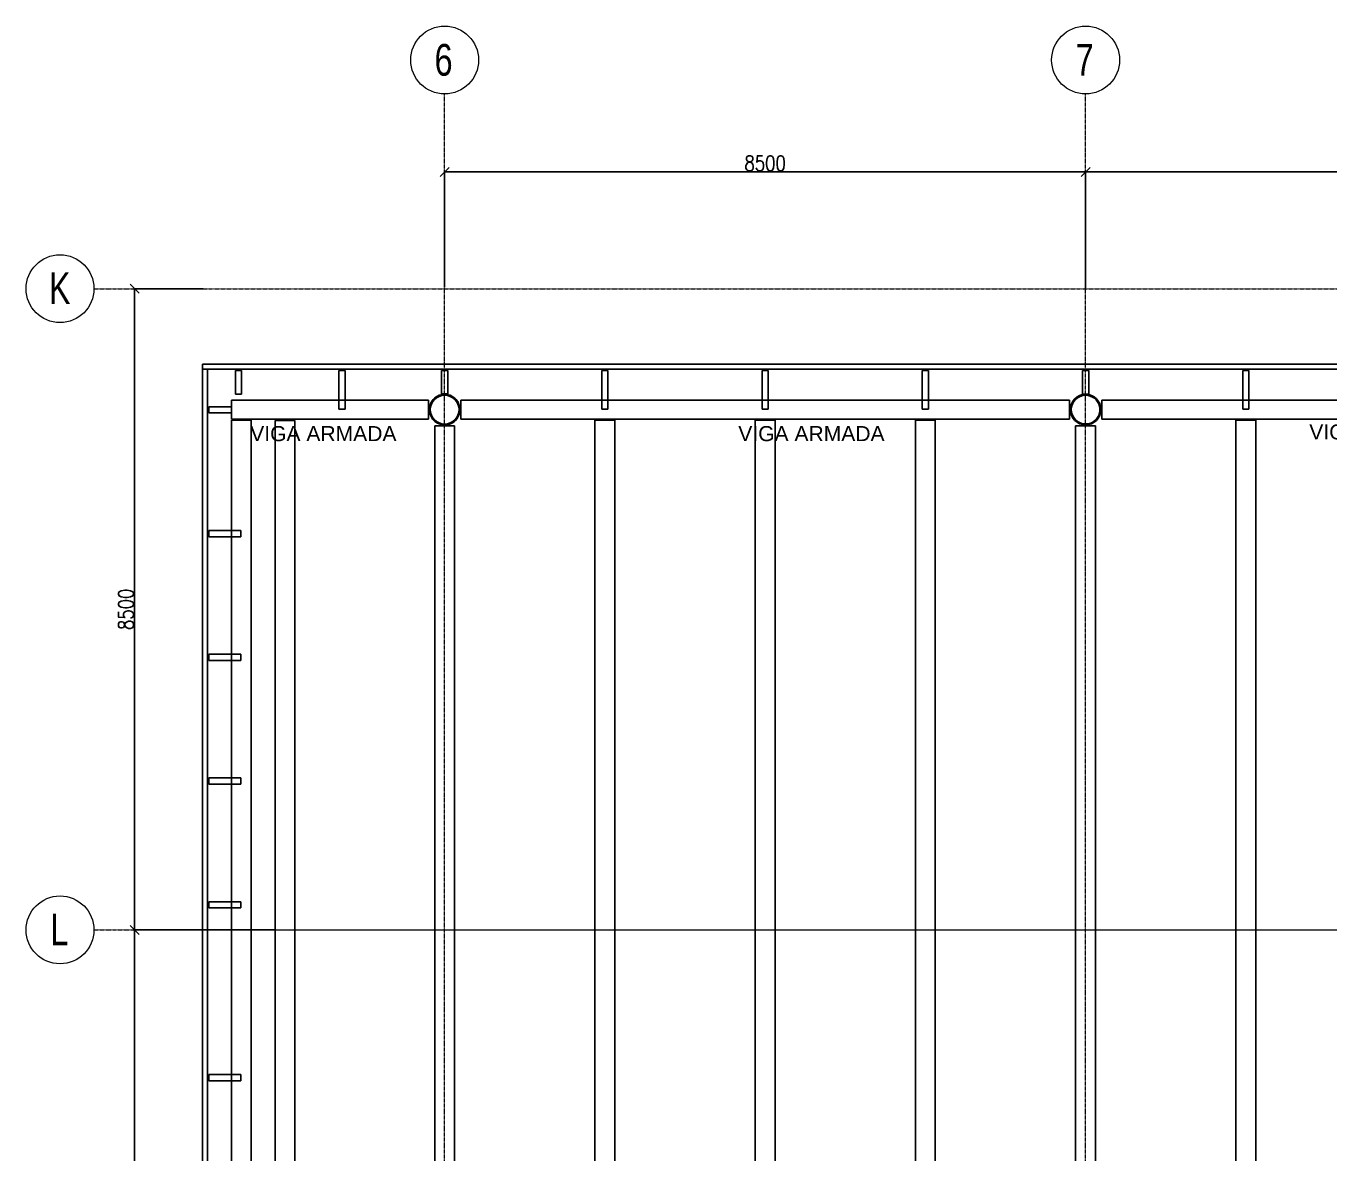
# Model space of a CAD drawing. Header units: millimetres. Extents: x -1715 to 93033, y -21962 to 25119.
# Drawn here: x -1715 to 15576, y 10168 to 25119 of the extents above; entities that cross this region are included whole.
import ezdxf
from ezdxf.enums import TextEntityAlignment as Align

# ---------------------------------------------------------------- set-up
doc = ezdxf.new("R2010")
doc.units = ezdxf.units.MM
doc.header["$LTSCALE"] = 0.4
doc.linetypes.add('Grid Line', pattern=[3.33375, 1.905, -0.47625, 0.47625, -0.47625])
for name, color, linetype, lineweight in [('0-1', 250, 'Continuous', 5), ('E_COLUMNAS-1', 1, 'Continuous', 25), ('E_COLUMNAS-3', 1, 'Continuous', 35), ('E_EJES', 8, 'Continuous', 9), ('E_EJES-1', 8, 'Grid Line', 9), ('E_TEXTO', 3, 'Continuous', 9), ('E_VIGAS-1', 31, 'Continuous', 25), ('E_VIGAS-2', 252, 'Continuous', 25), ('S-COLS-HDLN-1', 52, 'Continuous', 35)]:
    doc.layers.add(name, color=color, linetype=linetype, lineweight=lineweight)
doc.layers.add('COTAS', color=8, linetype='Continuous')
doc.styles.add('CNI_COTAS', font='romans.shx', dxfattribs={"width": 0.8})
doc.styles.add('Swis721 LtCn BT_1', font='swisscl.ttf', dxfattribs={"height": 0.42})
doc.styles.add('VERDANA', font='arial.ttf')
doc.dimstyles.new('1.5', dxfattribs={"dimscale": 0, "dimtxt": 200, "dimasz": 120, "dimexe": 4, "dimexo": 4, "dimgap": 15, "dimtad": 1, "dimdec": 0, "dimzin": 4, "dimdsep": 46, "dimtxsty": 'CNI_COTAS', "dimblk": 'OBLIQUE', "dimcen": -0.09, "dimclrd": 256, "dimclrt": 3, "dimadec": 0, "dimazin": 0, "dimtfac": 1, "dimtdec": 0, "dimtmove": 2, "dimatfit": 0, "dimldrblk": 'OBLIQUE', "dimfxl": 0.05, "dimtolj": 1, "dimtzin": 0, "dimarcsym": 0})

# ---------------------------------------------------------------- blocks, each defined once
blk = doc.blocks.new('EST_SFM_VIGA-METALICA-SECCION-C - EST_SFM_VIGA-METALICA-UPN160-1510769-_14_00m_N_E_-NIVEL-4 DOC')
at = {"layer": 'E_VIGAS-1'}
for p, q in [((-11.69, -0.018), (-11.69, 0.047)), ((11.677, 0.047), (-11.69, 0.047)), ((11.677, 0.047), (11.677, -0.018)), ((-11.69, -0.018), (11.677, -0.018))]:
    blk.add_line(p, q, dxfattribs=at)
blk = doc.blocks.new('EST_SFM_VIGA-METALICA-SECCION-C - EST_SFM_VIGA-METALICA-UPN160-1505289-_14_00m_N_E_-NIVEL-4 DOC')
at = {"layer": 'E_VIGAS-1'}
for p, q in [((-44.831, -0.047), (-44.831, 0.018)), ((44.822, 0.018), (-44.831, 0.018)), ((-44.831, -0.047), (44.822, -0.047))]:
    blk.add_line(p, q, dxfattribs=at)
blk = doc.blocks.new('DCTIB_CNI_EST_MOD-1A-FAC_0001_rvt-1-_14_00m_N_E_-NIVEL-4 DOC')
at = {"layer": 'E_VIGAS-1'}
for p, q in [((-85.436, 165.076), (-85.436, 165.077)), ((-85.436, 165.077), (-85.408, 165.077)), ((-85.436, 165.076), (-85.354, 165.076)), ((-85.354, 165.076), (-85.436, 165.076)), ((-85.436, 165.076), (-85.436, 164.763)), ((-85.398, 165.082), (-85.398, 165.096)), ((-85.398, 165.077), (-85.398, 165.082)), ((-85.393, 165.096), (-85.393, 165.082)), ((-85.393, 165.082), (-85.393, 165.077)), ((-85.382, 165.077), (-85.354, 165.077)), ((-85.354, 165.077), (-85.354, 165.076)), ((-85.354, 165.076), (-85.354, 164.763)), ((-84.064, 165.076), (-84.064, 165.077)), ((-84.064, 165.077), (-84.037, 165.077)), ((-84.064, 165.076), (-83.982, 165.076)), ((-83.982, 165.076), (-84.064, 165.076)), ((-84.064, 165.076), (-84.064, 164.564)), ((-84.026, 165.082), (-84.026, 165.096)), ((-84.026, 165.077), (-84.026, 165.082)), ((-84.021, 165.096), (-84.021, 165.082)), ((-84.021, 165.082), (-84.021, 165.077)), ((-84.01, 165.077), (-83.982, 165.077)), ((-83.982, 165.077), (-83.982, 165.076)), ((-83.982, 165.076), (-83.982, 164.564)), ((-82.703, 165.076), (-82.703, 165.077)), ((-82.703, 165.077), (-82.675, 165.077)), ((-82.703, 165.076), (-82.621, 165.076)), ((-82.621, 165.076), (-82.703, 165.076)), ((-82.703, 165.076), (-82.703, 164.767)), ((-82.664, 165.082), (-82.664, 165.096)), ((-82.664, 165.077), (-82.664, 165.082)), ((-82.659, 165.096), (-82.659, 165.082)), ((-82.659, 165.082), (-82.659, 165.077)), ((-82.649, 165.077), (-82.621, 165.077)), ((-82.621, 165.077), (-82.621, 165.076)), ((-82.621, 165.076), (-82.621, 164.767)), ((-80.578, 165.076), (-80.578, 165.077)), ((-80.578, 165.077), (-80.55, 165.077)), ((-80.578, 165.076), (-80.496, 165.076)), ((-80.496, 165.076), (-80.578, 165.076)), ((-80.578, 165.076), (-80.578, 164.564)), ((-80.539, 165.082), (-80.539, 165.096)), ((-80.539, 165.077), (-80.539, 165.082)), ((-80.534, 165.096), (-80.534, 165.082)), ((-80.534, 165.082), (-80.534, 165.077)), ((-80.524, 165.077), (-80.496, 165.077)), ((-80.496, 165.077), (-80.496, 165.076)), ((-80.496, 165.076), (-80.496, 164.564)), ((-78.453, 165.076), (-78.453, 165.077)), ((-78.453, 165.077), (-78.425, 165.077)), ((-78.453, 165.076), (-78.371, 165.076)), ((-78.371, 165.076), (-78.453, 165.076)), ((-78.453, 165.076), (-78.453, 164.564)), ((-78.414, 165.082), (-78.414, 165.096)), ((-78.414, 165.077), (-78.414, 165.082)), ((-78.409, 165.096), (-78.409, 165.082)), ((-78.409, 165.082), (-78.409, 165.077)), ((-78.399, 165.077), (-78.371, 165.077)), ((-78.371, 165.077), (-78.371, 165.076)), ((-78.371, 165.076), (-78.371, 164.564)), ((-76.328, 165.076), (-76.328, 165.077)), ((-76.328, 165.077), (-76.3, 165.077)), ((-76.328, 165.076), (-76.246, 165.076)), ((-76.246, 165.076), (-76.328, 165.076)), ((-76.328, 165.076), (-76.328, 164.564)), ((-76.289, 165.082), (-76.289, 165.096)), ((-76.289, 165.077), (-76.289, 165.082)), ((-76.284, 165.096), (-76.284, 165.082)), ((-76.284, 165.082), (-76.284, 165.077)), ((-76.274, 165.077), (-76.246, 165.077)), ((-76.246, 165.077), (-76.246, 165.076)), ((-76.246, 165.076), (-76.246, 164.564)), ((-74.203, 165.076), (-74.203, 165.077)), ((-74.203, 165.077), (-74.175, 165.077)), ((-74.203, 165.076), (-74.121, 165.076)), ((-74.121, 165.076), (-74.203, 165.076)), ((-74.203, 165.076), (-74.203, 164.763)), ((-74.164, 165.082), (-74.164, 165.096)), ((-74.164, 165.077), (-74.164, 165.082)), ((-74.159, 165.096), (-74.159, 165.082)), ((-74.159, 165.082), (-74.159, 165.077)), ((-74.149, 165.077), (-74.121, 165.077)), ((-74.121, 165.077), (-74.121, 165.076)), ((-74.121, 165.076), (-74.121, 164.763)), ((-72.078, 165.076), (-72.078, 165.077)), ((-72.078, 165.077), (-72.05, 165.077)), ((-72.078, 165.076), (-71.996, 165.076)), ((-71.996, 165.076), (-72.078, 165.076)), ((-72.078, 165.076), (-72.078, 164.564)), ((-72.039, 165.082), (-72.039, 165.096)), ((-72.039, 165.077), (-72.039, 165.082)), ((-72.034, 165.096), (-72.034, 165.082)), ((-72.034, 165.082), (-72.034, 165.077)), ((-72.024, 165.077), (-71.996, 165.077)), ((-71.996, 165.077), (-71.996, 165.076)), ((-71.996, 165.076), (-71.996, 164.564)), ((-85.354, 164.763), (-85.436, 164.763)), ((-82.621, 164.767), (-82.703, 164.767)), ((-74.121, 164.763), (-74.203, 164.763)), ((-85.808, 164.559), (-85.794, 164.559)), ((-85.794, 164.554), (-85.808, 164.554)), ((-85.794, 164.559), (-85.789, 164.559)), ((-85.789, 164.554), (-85.794, 164.554)), ((-85.789, 164.569), (-85.789, 164.597)), ((-85.789, 164.597), (-85.788, 164.597)), ((-85.789, 164.515), (-85.789, 164.543)), ((-85.788, 164.515), (-85.789, 164.515)), ((-85.788, 164.515), (-85.788, 164.597)), ((-85.788, 164.597), (-85.49, 164.597)), ((-85.788, 164.597), (-85.788, 164.515)), ((-85.788, 164.515), (-85.49, 164.515)), ((-85.49, 164.597), (-85.49, 164.515)), ((-83.982, 164.564), (-84.064, 164.564)), ((-80.496, 164.564), (-80.578, 164.564)), ((-78.371, 164.564), (-78.453, 164.564)), ((-76.246, 164.564), (-76.328, 164.564)), ((-71.996, 164.564), (-72.078, 164.564)), ((-85.808, 162.918), (-85.794, 162.918)), ((-85.794, 162.913), (-85.808, 162.913)), ((-85.794, 162.918), (-85.789, 162.918)), ((-85.789, 162.913), (-85.794, 162.913)), ((-85.789, 162.929), (-85.789, 162.957)), ((-85.789, 162.957), (-85.788, 162.957)), ((-85.789, 162.875), (-85.789, 162.903)), ((-85.788, 162.875), (-85.788, 162.957)), ((-85.788, 162.957), (-85.364, 162.957)), ((-85.788, 162.957), (-85.788, 162.875)), ((-85.364, 162.957), (-85.364, 162.875)), ((-85.788, 162.875), (-85.789, 162.875)), ((-85.788, 162.875), (-85.364, 162.875)), ((-85.808, 161.278), (-85.794, 161.278)), ((-85.794, 161.273), (-85.808, 161.273)), ((-85.794, 161.278), (-85.789, 161.278)), ((-85.789, 161.273), (-85.794, 161.273)), ((-85.789, 161.289), (-85.789, 161.317)), ((-85.789, 161.317), (-85.788, 161.317)), ((-85.789, 161.235), (-85.789, 161.262)), ((-85.788, 161.235), (-85.789, 161.235)), ((-85.788, 161.235), (-85.788, 161.317)), ((-85.788, 161.317), (-85.364, 161.317)), ((-85.788, 161.317), (-85.788, 161.235)), ((-85.788, 161.235), (-85.364, 161.235)), ((-85.364, 161.317), (-85.364, 161.235)), ((-85.808, 159.638), (-85.794, 159.638)), ((-85.794, 159.633), (-85.808, 159.633)), ((-85.794, 159.638), (-85.789, 159.638)), ((-85.789, 159.633), (-85.794, 159.633)), ((-85.789, 159.649), (-85.789, 159.676)), ((-85.789, 159.676), (-85.788, 159.676)), ((-85.789, 159.594), (-85.789, 159.622)), ((-85.788, 159.594), (-85.789, 159.594)), ((-85.788, 159.594), (-85.788, 159.676)), ((-85.788, 159.676), (-85.364, 159.676)), ((-85.788, 159.676), (-85.788, 159.594)), ((-85.788, 159.594), (-85.364, 159.594)), ((-85.364, 159.676), (-85.364, 159.594)), ((-85.808, 157.998), (-85.794, 157.998)), ((-85.794, 157.993), (-85.808, 157.993)), ((-85.794, 157.998), (-85.789, 157.998)), ((-85.789, 157.993), (-85.794, 157.993)), ((-85.789, 158.008), (-85.789, 158.036)), ((-85.789, 158.036), (-85.788, 158.036)), ((-85.789, 157.954), (-85.789, 157.982)), ((-85.788, 157.954), (-85.789, 157.954)), ((-85.788, 157.954), (-85.788, 158.036)), ((-85.788, 158.036), (-85.364, 158.036)), ((-85.788, 158.036), (-85.788, 157.954)), ((-85.788, 157.954), (-85.364, 157.954)), ((-85.364, 158.036), (-85.364, 157.954)), ((-85.808, 155.706), (-85.794, 155.706)), ((-85.794, 155.701), (-85.808, 155.701)), ((-85.794, 155.706), (-85.789, 155.706)), ((-85.789, 155.701), (-85.794, 155.701)), ((-85.789, 155.717), (-85.789, 155.745)), ((-85.789, 155.745), (-85.788, 155.745)), ((-85.789, 155.663), (-85.789, 155.691)), ((-85.788, 155.663), (-85.789, 155.663)), ((-85.788, 155.663), (-85.788, 155.745)), ((-85.788, 155.745), (-85.364, 155.745)), ((-85.788, 155.745), (-85.788, 155.663)), ((-85.788, 155.663), (-85.364, 155.663)), ((-85.364, 155.745), (-85.364, 155.663))]:
    blk.add_line(p, q, dxfattribs=at)
for points, knots in [([(-85.408, 165.077), (-85.408, 165.077), (-85.406, 165.077), (-85.403, 165.077), (-85.401, 165.078), (-85.399, 165.078), (-85.398, 165.08), (-85.398, 165.081), (-85.398, 165.082)], [0, 0, 0, 0, 0.142857, 0.285714, 0.428571, 0.571429, 0.785714, 1, 1, 1, 1]), ([(-85.398, 165.082), (-85.398, 165.081), (-85.398, 165.08), (-85.4, 165.078), (-85.401, 165.078), (-85.403, 165.077), (-85.404, 165.077), (-85.406, 165.077), (-85.407, 165.077), (-85.408, 165.077)], [0, 0, 0, 0, 0.285714, 0.428571, 0.571429, 0.678571, 0.732143, 0.785714, 1, 1, 1, 1]), ([(-85.382, 165.077), (-85.383, 165.077), (-85.385, 165.077), (-85.387, 165.077), (-85.389, 165.078), (-85.391, 165.078), (-85.392, 165.08), (-85.393, 165.081), (-85.393, 165.082)], [0, 0, 0, 0, 0.142857, 0.285714, 0.428571, 0.571429, 0.785714, 1, 1, 1, 1]), ([(-85.393, 165.082), (-85.393, 165.081), (-85.392, 165.08), (-85.391, 165.078), (-85.389, 165.078), (-85.388, 165.077), (-85.387, 165.077), (-85.385, 165.077), (-85.383, 165.077), (-85.382, 165.077)], [0, 0, 0, 0, 0.285714, 0.428571, 0.571429, 0.678571, 0.732143, 0.785714, 1, 1, 1, 1]), ([(-84.037, 165.077), (-84.036, 165.077), (-84.034, 165.077), (-84.032, 165.077), (-84.03, 165.078), (-84.028, 165.078), (-84.026, 165.08), (-84.026, 165.081), (-84.026, 165.082)], [0, 0, 0, 0, 0.142857, 0.285714, 0.428571, 0.571429, 0.785714, 1, 1, 1, 1]), ([(-84.026, 165.082), (-84.026, 165.081), (-84.026, 165.08), (-84.028, 165.078), (-84.029, 165.078), (-84.031, 165.077), (-84.032, 165.077), (-84.034, 165.077), (-84.035, 165.077), (-84.037, 165.077)], [0, 0, 0, 0, 0.285714, 0.428571, 0.571429, 0.678571, 0.732143, 0.785714, 1, 1, 1, 1]), ([(-84.01, 165.077), (-84.011, 165.077), (-84.013, 165.077), (-84.015, 165.077), (-84.017, 165.078), (-84.019, 165.078), (-84.021, 165.08), (-84.021, 165.081), (-84.021, 165.082)], [0, 0, 0, 0, 0.142857, 0.285714, 0.428571, 0.571429, 0.785714, 1, 1, 1, 1]), ([(-84.021, 165.082), (-84.021, 165.081), (-84.021, 165.08), (-84.019, 165.078), (-84.017, 165.078), (-84.016, 165.077), (-84.015, 165.077), (-84.013, 165.077), (-84.011, 165.077), (-84.01, 165.077)], [0, 0, 0, 0, 0.285714, 0.428571, 0.571429, 0.678571, 0.732143, 0.785714, 1, 1, 1, 1]), ([(-82.675, 165.077), (-82.674, 165.077), (-82.673, 165.077), (-82.67, 165.077), (-82.668, 165.078), (-82.666, 165.078), (-82.665, 165.08), (-82.664, 165.081), (-82.664, 165.082)], [0, 0, 0, 0, 0.142857, 0.285714, 0.428571, 0.571429, 0.785714, 1, 1, 1, 1]), ([(-82.664, 165.082), (-82.664, 165.081), (-82.665, 165.08), (-82.666, 165.078), (-82.668, 165.078), (-82.669, 165.077), (-82.67, 165.077), (-82.672, 165.077), (-82.673, 165.077), (-82.674, 165.077)], [0, 0, 0, 0, 0.2857143, 0.4285714, 0.5714286, 0.6785714, 0.7321429, 0.7857143, 0.9594214, 0.9594214, 0.9594214, 0.9594214]), ([(-82.649, 165.077), (-82.65, 165.077), (-82.651, 165.077), (-82.654, 165.077), (-82.656, 165.078), (-82.658, 165.078), (-82.659, 165.08), (-82.659, 165.081), (-82.659, 165.082)], [0, 0, 0, 0, 0.142857, 0.285714, 0.428571, 0.571429, 0.785714, 1, 1, 1, 1]), ([(-82.659, 165.082), (-82.659, 165.081), (-82.659, 165.08), (-82.657, 165.078), (-82.656, 165.078), (-82.654, 165.077), (-82.653, 165.077), (-82.652, 165.077), (-82.65, 165.077), (-82.649, 165.077)], [0, 0, 0, 0, 0.285714, 0.428571, 0.571429, 0.678571, 0.732143, 0.785714, 1, 1, 1, 1]), ([(-80.55, 165.077), (-80.549, 165.077), (-80.548, 165.077), (-80.545, 165.077), (-80.543, 165.078), (-80.541, 165.078), (-80.54, 165.08), (-80.539, 165.081), (-80.539, 165.082)], [0, 0, 0, 0, 0.142857, 0.285714, 0.428571, 0.571429, 0.785714, 1, 1, 1, 1]), ([(-80.539, 165.082), (-80.539, 165.081), (-80.54, 165.08), (-80.541, 165.078), (-80.543, 165.078), (-80.544, 165.077), (-80.545, 165.077), (-80.547, 165.077), (-80.549, 165.077), (-80.55, 165.077)], [0, 0, 0, 0, 0.285714, 0.428571, 0.571429, 0.678571, 0.732143, 0.785714, 1, 1, 1, 1]), ([(-80.524, 165.077), (-80.525, 165.077), (-80.526, 165.077), (-80.529, 165.077), (-80.531, 165.078), (-80.533, 165.078), (-80.534, 165.08), (-80.534, 165.081), (-80.534, 165.082)], [0, 0, 0, 0, 0.142857, 0.285714, 0.428571, 0.571429, 0.785714, 1, 1, 1, 1]), ([(-80.534, 165.082), (-80.534, 165.081), (-80.534, 165.08), (-80.532, 165.078), (-80.531, 165.078), (-80.529, 165.077), (-80.528, 165.077), (-80.527, 165.077), (-80.525, 165.077), (-80.524, 165.077)], [0, 0, 0, 0, 0.285714, 0.428571, 0.571429, 0.678571, 0.732143, 0.785714, 1, 1, 1, 1]), ([(-78.425, 165.077), (-78.424, 165.077), (-78.423, 165.077), (-78.42, 165.077), (-78.418, 165.078), (-78.416, 165.078), (-78.415, 165.08), (-78.414, 165.081), (-78.414, 165.082)], [0, 0, 0, 0, 0.142857, 0.285714, 0.428571, 0.571429, 0.785714, 1, 1, 1, 1]), ([(-78.414, 165.082), (-78.414, 165.081), (-78.415, 165.08), (-78.416, 165.078), (-78.418, 165.078), (-78.419, 165.077), (-78.42, 165.077), (-78.422, 165.077), (-78.424, 165.077), (-78.425, 165.077)], [0, 0, 0, 0, 0.285714, 0.428571, 0.571429, 0.678571, 0.732143, 0.785714, 1, 1, 1, 1]), ([(-78.399, 165.077), (-78.4, 165.077), (-78.401, 165.077), (-78.404, 165.077), (-78.406, 165.078), (-78.408, 165.078), (-78.409, 165.08), (-78.409, 165.081), (-78.409, 165.082)], [0, 0, 0, 0, 0.142857, 0.285714, 0.428571, 0.571429, 0.785714, 1, 1, 1, 1]), ([(-78.409, 165.082), (-78.409, 165.081), (-78.409, 165.08), (-78.407, 165.078), (-78.406, 165.078), (-78.404, 165.077), (-78.403, 165.077), (-78.402, 165.077), (-78.4, 165.077), (-78.399, 165.077)], [0, 0, 0, 0, 0.285714, 0.428571, 0.571429, 0.678571, 0.732143, 0.785714, 1, 1, 1, 1]), ([(-76.3, 165.077), (-76.299, 165.077), (-76.298, 165.077), (-76.295, 165.077), (-76.293, 165.078), (-76.291, 165.078), (-76.29, 165.08), (-76.289, 165.081), (-76.289, 165.082)], [0, 0, 0, 0, 0.142857, 0.285714, 0.428571, 0.571429, 0.785714, 1, 1, 1, 1]), ([(-76.289, 165.082), (-76.289, 165.081), (-76.29, 165.08), (-76.291, 165.078), (-76.293, 165.078), (-76.294, 165.077), (-76.295, 165.077), (-76.297, 165.077), (-76.299, 165.077), (-76.3, 165.077)], [0, 0, 0, 0, 0.285714, 0.428571, 0.571429, 0.678571, 0.732143, 0.785714, 1, 1, 1, 1]), ([(-76.274, 165.077), (-76.275, 165.077), (-76.276, 165.077), (-76.279, 165.077), (-76.281, 165.078), (-76.283, 165.078), (-76.284, 165.08), (-76.284, 165.081), (-76.284, 165.082)], [0, 0, 0, 0, 0.142857, 0.285714, 0.428571, 0.571429, 0.785714, 1, 1, 1, 1]), ([(-76.284, 165.082), (-76.284, 165.081), (-76.284, 165.08), (-76.282, 165.078), (-76.281, 165.078), (-76.279, 165.077), (-76.278, 165.077), (-76.277, 165.077), (-76.275, 165.077), (-76.274, 165.077)], [0, 0, 0, 0, 0.285714, 0.428571, 0.571429, 0.678571, 0.732143, 0.785714, 1, 1, 1, 1]), ([(-74.175, 165.077), (-74.174, 165.077), (-74.173, 165.077), (-74.17, 165.077), (-74.168, 165.078), (-74.166, 165.078), (-74.165, 165.08), (-74.164, 165.081), (-74.164, 165.082)], [0, 0, 0, 0, 0.142857, 0.285714, 0.428571, 0.571429, 0.785714, 1, 1, 1, 1]), ([(-74.164, 165.082), (-74.164, 165.081), (-74.165, 165.08), (-74.166, 165.078), (-74.168, 165.078), (-74.169, 165.077), (-74.17, 165.077), (-74.172, 165.077), (-74.174, 165.077), (-74.175, 165.077)], [0, 0, 0, 0, 0.285714, 0.428571, 0.571429, 0.678571, 0.732143, 0.785714, 1, 1, 1, 1]), ([(-74.149, 165.077), (-74.15, 165.077), (-74.151, 165.077), (-74.154, 165.077), (-74.156, 165.078), (-74.158, 165.078), (-74.159, 165.08), (-74.159, 165.081), (-74.159, 165.082)], [0, 0, 0, 0, 0.142857, 0.285714, 0.428571, 0.571429, 0.785714, 1, 1, 1, 1]), ([(-74.159, 165.082), (-74.159, 165.081), (-74.159, 165.08), (-74.157, 165.078), (-74.156, 165.078), (-74.154, 165.077), (-74.153, 165.077), (-74.152, 165.077), (-74.15, 165.077), (-74.149, 165.077)], [0, 0, 0, 0, 0.285714, 0.428571, 0.571429, 0.678571, 0.732143, 0.785714, 1, 1, 1, 1]), ([(-72.05, 165.077), (-72.049, 165.077), (-72.048, 165.077), (-72.045, 165.077), (-72.043, 165.078), (-72.041, 165.078), (-72.04, 165.08), (-72.039, 165.081), (-72.039, 165.082)], [0, 0, 0, 0, 0.142857, 0.285714, 0.428571, 0.571429, 0.785714, 1, 1, 1, 1]), ([(-72.039, 165.082), (-72.039, 165.081), (-72.04, 165.08), (-72.041, 165.078), (-72.043, 165.078), (-72.044, 165.077), (-72.045, 165.077), (-72.047, 165.077), (-72.049, 165.077), (-72.05, 165.077)], [0, 0, 0, 0, 0.285714, 0.428571, 0.571429, 0.678571, 0.732143, 0.785714, 1, 1, 1, 1]), ([(-72.024, 165.077), (-72.025, 165.077), (-72.026, 165.077), (-72.029, 165.077), (-72.031, 165.078), (-72.033, 165.078), (-72.034, 165.08), (-72.034, 165.081), (-72.034, 165.082)], [0, 0, 0, 0, 0.142857, 0.285714, 0.428571, 0.571429, 0.785714, 1, 1, 1, 1]), ([(-72.034, 165.082), (-72.034, 165.081), (-72.034, 165.08), (-72.032, 165.078), (-72.031, 165.078), (-72.029, 165.077), (-72.028, 165.077), (-72.027, 165.077), (-72.025, 165.077), (-72.024, 165.077)], [0, 0, 0, 0, 0.285714, 0.428571, 0.571429, 0.678571, 0.732143, 0.785714, 1, 1, 1, 1]), ([(-85.789, 164.569), (-85.789, 164.569), (-85.789, 164.567), (-85.789, 164.564), (-85.79, 164.562), (-85.791, 164.56), (-85.792, 164.559), (-85.793, 164.559), (-85.794, 164.559)], [0, 0, 0, 0, 0.142857, 0.285714, 0.428571, 0.571429, 0.785714, 1, 1, 1, 1]), ([(-85.794, 164.559), (-85.793, 164.559), (-85.792, 164.559), (-85.791, 164.561), (-85.79, 164.562), (-85.79, 164.564), (-85.789, 164.565), (-85.789, 164.567), (-85.789, 164.568), (-85.789, 164.569)], [0, 0, 0, 0, 0.285714, 0.428571, 0.571429, 0.678571, 0.732143, 0.785714, 1, 1, 1, 1]), ([(-85.789, 164.543), (-85.789, 164.544), (-85.789, 164.546), (-85.789, 164.548), (-85.79, 164.55), (-85.791, 164.552), (-85.792, 164.553), (-85.793, 164.554), (-85.794, 164.554)], [0, 0, 0, 0, 0.142857, 0.285714, 0.428571, 0.571429, 0.785714, 1, 1, 1, 1]), ([(-85.794, 164.554), (-85.793, 164.554), (-85.792, 164.553), (-85.791, 164.552), (-85.79, 164.55), (-85.79, 164.549), (-85.789, 164.548), (-85.789, 164.546), (-85.789, 164.544), (-85.789, 164.543)], [0, 0, 0, 0, 0.285714, 0.428571, 0.571429, 0.678571, 0.732143, 0.785714, 1, 1, 1, 1]), ([(-85.789, 162.929), (-85.789, 162.928), (-85.789, 162.927), (-85.789, 162.924), (-85.79, 162.922), (-85.791, 162.92), (-85.792, 162.919), (-85.793, 162.918), (-85.794, 162.918)], [0, 0, 0, 0, 0.142857, 0.285714, 0.428571, 0.571429, 0.785714, 1, 1, 1, 1]), ([(-85.794, 162.918), (-85.793, 162.918), (-85.792, 162.919), (-85.791, 162.92), (-85.79, 162.922), (-85.79, 162.923), (-85.789, 162.924), (-85.789, 162.926), (-85.789, 162.928), (-85.789, 162.929)], [0, 0, 0, 0, 0.285714, 0.428571, 0.571429, 0.678571, 0.732143, 0.785714, 1, 1, 1, 1]), ([(-85.789, 162.903), (-85.789, 162.904), (-85.789, 162.905), (-85.789, 162.908), (-85.79, 162.91), (-85.791, 162.912), (-85.792, 162.913), (-85.793, 162.913), (-85.794, 162.913)], [0, 0, 0, 0, 0.142857, 0.285714, 0.428571, 0.571429, 0.785714, 1, 1, 1, 1]), ([(-85.794, 162.913), (-85.793, 162.913), (-85.792, 162.913), (-85.791, 162.911), (-85.79, 162.91), (-85.79, 162.908), (-85.789, 162.907), (-85.789, 162.906), (-85.789, 162.904), (-85.789, 162.903)], [0, 0, 0, 0, 0.285714, 0.428571, 0.571429, 0.678571, 0.732143, 0.785714, 1, 1, 1, 1]), ([(-85.789, 161.289), (-85.789, 161.288), (-85.789, 161.286), (-85.789, 161.284), (-85.79, 161.282), (-85.791, 161.28), (-85.792, 161.278), (-85.793, 161.278), (-85.794, 161.278)], [0, 0, 0, 0, 0.142857, 0.285714, 0.428571, 0.571429, 0.785714, 1, 1, 1, 1]), ([(-85.794, 161.278), (-85.793, 161.278), (-85.792, 161.279), (-85.791, 161.28), (-85.79, 161.282), (-85.79, 161.283), (-85.789, 161.284), (-85.789, 161.286), (-85.789, 161.288), (-85.789, 161.289)], [0, 0, 0, 0, 0.285714, 0.428571, 0.571429, 0.678571, 0.732143, 0.785714, 1, 1, 1, 1]), ([(-85.789, 161.262), (-85.789, 161.263), (-85.789, 161.265), (-85.789, 161.267), (-85.79, 161.27), (-85.791, 161.271), (-85.792, 161.273), (-85.793, 161.273), (-85.794, 161.273)], [0, 0, 0, 0, 0.142857, 0.285714, 0.428571, 0.571429, 0.785714, 1, 1, 1, 1]), ([(-85.794, 161.273), (-85.793, 161.273), (-85.792, 161.273), (-85.791, 161.271), (-85.79, 161.27), (-85.79, 161.268), (-85.789, 161.267), (-85.789, 161.265), (-85.789, 161.264), (-85.789, 161.262)], [0, 0, 0, 0, 0.285714, 0.428571, 0.571429, 0.678571, 0.732143, 0.785714, 1, 1, 1, 1]), ([(-85.789, 159.649), (-85.789, 159.648), (-85.789, 159.646), (-85.789, 159.644), (-85.79, 159.642), (-85.791, 159.64), (-85.792, 159.638), (-85.793, 159.638), (-85.794, 159.638)], [0, 0, 0, 0, 0.142857, 0.285714, 0.428571, 0.571429, 0.785714, 1, 1, 1, 1]), ([(-85.794, 159.638), (-85.793, 159.638), (-85.792, 159.638), (-85.791, 159.64), (-85.79, 159.641), (-85.79, 159.643), (-85.789, 159.644), (-85.789, 159.646), (-85.789, 159.647), (-85.789, 159.649)], [0, 0, 0, 0, 0.285714, 0.428571, 0.571429, 0.678571, 0.732143, 0.785714, 1, 1, 1, 1]), ([(-85.789, 159.622), (-85.789, 159.623), (-85.789, 159.625), (-85.789, 159.627), (-85.79, 159.629), (-85.791, 159.631), (-85.792, 159.633), (-85.793, 159.633), (-85.794, 159.633)], [0, 0, 0, 0, 0.142857, 0.285714, 0.428571, 0.571429, 0.785714, 1, 1, 1, 1]), ([(-85.794, 159.633), (-85.793, 159.633), (-85.792, 159.632), (-85.791, 159.631), (-85.79, 159.629), (-85.79, 159.628), (-85.789, 159.627), (-85.789, 159.625), (-85.789, 159.623), (-85.789, 159.622)], [0, 0, 0, 0, 0.285714, 0.428571, 0.571429, 0.678571, 0.732143, 0.785714, 1, 1, 1, 1]), ([(-85.789, 158.008), (-85.789, 158.007), (-85.789, 158.006), (-85.789, 158.003), (-85.79, 158.001), (-85.791, 157.999), (-85.792, 157.998), (-85.793, 157.998), (-85.794, 157.998)], [0, 0, 0, 0, 0.142857, 0.285714, 0.428571, 0.571429, 0.785714, 1, 1, 1, 1]), ([(-85.794, 157.998), (-85.793, 157.998), (-85.792, 157.998), (-85.791, 158), (-85.79, 158.001), (-85.79, 158.003), (-85.789, 158.004), (-85.789, 158.005), (-85.789, 158.007), (-85.789, 158.008)], [0, 0, 0, 0, 0.285714, 0.428571, 0.571429, 0.678571, 0.732143, 0.785714, 1, 1, 1, 1]), ([(-85.789, 157.982), (-85.789, 157.983), (-85.789, 157.984), (-85.789, 157.987), (-85.79, 157.989), (-85.791, 157.991), (-85.792, 157.992), (-85.793, 157.993), (-85.794, 157.993)], [0, 0, 0, 0, 0.142857, 0.285714, 0.428571, 0.571429, 0.785714, 1, 1, 1, 1]), ([(-85.794, 157.993), (-85.793, 157.993), (-85.792, 157.992), (-85.791, 157.991), (-85.79, 157.989), (-85.79, 157.988), (-85.789, 157.987), (-85.789, 157.985), (-85.789, 157.983), (-85.789, 157.982)], [0, 0, 0, 0, 0.285714, 0.428571, 0.571429, 0.678571, 0.732143, 0.785714, 1, 1, 1, 1]), ([(-85.789, 155.717), (-85.789, 155.716), (-85.789, 155.714), (-85.789, 155.712), (-85.79, 155.71), (-85.791, 155.708), (-85.792, 155.707), (-85.793, 155.706), (-85.794, 155.706)], [0, 0, 0, 0, 0.142857, 0.285714, 0.428571, 0.571429, 0.785714, 1, 1, 1, 1]), ([(-85.794, 155.706), (-85.793, 155.706), (-85.792, 155.707), (-85.791, 155.708), (-85.79, 155.71), (-85.79, 155.711), (-85.789, 155.712), (-85.789, 155.714), (-85.789, 155.716), (-85.789, 155.717)], [0, 0, 0, 0, 0.285714, 0.428571, 0.571429, 0.678571, 0.732143, 0.785714, 1, 1, 1, 1]), ([(-85.789, 155.691), (-85.789, 155.691), (-85.789, 155.693), (-85.789, 155.696), (-85.79, 155.698), (-85.791, 155.7), (-85.792, 155.701), (-85.793, 155.701), (-85.794, 155.701)], [0, 0, 0, 0, 0.142857, 0.285714, 0.428571, 0.571429, 0.785714, 1, 1, 1, 1]), ([(-85.794, 155.701), (-85.793, 155.701), (-85.792, 155.701), (-85.791, 155.699), (-85.79, 155.698), (-85.79, 155.696), (-85.789, 155.695), (-85.789, 155.693), (-85.789, 155.692), (-85.789, 155.691)], [0, 0, 0, 0, 0.285714, 0.428571, 0.571429, 0.678571, 0.732143, 0.785714, 1, 1, 1, 1])]:
    blk.add_open_spline(points, degree=3, knots=knots, dxfattribs=at)
blk.add_blockref('EST_SFM_VIGA-METALICA-SECCION-C - EST_SFM_VIGA-METALICA-UPN160-1505289-_14_00m_N_E_-NIVEL-4 DOC', (-41.042, 165.143), dxfattribs=at)
at = {"layer": 'E_VIGAS-1', "rotation": 269.9999999999999}
blk.add_blockref('EST_SFM_VIGA-METALICA-SECCION-C - EST_SFM_VIGA-METALICA-UPN160-1510769-_14_00m_N_E_-NIVEL-4 DOC', (-85.855, 153.406), dxfattribs=at)
blk = doc.blocks.new('EST_SCM_COLUMNA-METALICA-SECCION-CIRCULAR - EST_SCM_COLUMNA-TUBULAR-CIRCULAR_PTEØ_16__e_12_7mm-V15-_14_00m_N_E_-NIVEL-4 DOC')
at = {"layer": 'E_COLUMNAS-1'}
for radius, start, end in [(0.191, 0, 180), (0.203, 55.3846, 138.4615), (0.203, 152.3077, 180), (0.203, 180, 301.5276), (0.191, 180, 0), (0.203, 138.8676, 152.2934), (0.203, 0.1163, 54.8877), (0.203, 301.6076, 304.3453), (0.203, 304.6154, 359.8837)]:
    blk.add_arc((0, 0), radius, start, end, dxfattribs=at)
at = {"layer": 'S-COLS-HDLN-1'}
blk.add_line((0.106, -0.173), (0.106, -0.173), dxfattribs=at)
for start, end in [(138.4615, 138.8536), (54.9017, 55.3846), (304.3593, 304.6154)]:
    blk.add_arc((0, 0), 0.203, start, end, dxfattribs=at)
blk = doc.blocks.new('Grid - CNI_NOMBRE EJES-372759-_14_00m_N_E_-NIVEL-4 DOC')
at = {"layer": 'E_EJES'}
blk.add_circle((0, 0), 0.003, dxfattribs=at)
blk = doc.blocks.new('Grid - CNI_NOMBRE EJES-372759-_18_00m_N_E_-NIVEL-5 DOC')
at = {"layer": 'E_EJES'}
blk.add_circle((0, 0), 0.003, dxfattribs=at)
blk = doc.blocks.new('_Oblique')
at = {"color": 0, "linetype": 'ByBlock', "lineweight": -2}
blk.add_line((-0.5, -0.5), (0.5, 0.5), dxfattribs=at)
blk = doc.blocks.new('*D426')
at = {"layer": 'COTAS', "color": 0, "lineweight": -2, "transparency": 16777216}
for p, q in [((621, 13138), (-279, 13138)), ((1589, 4638), (-279, 4638))]:
    blk.add_line(p, q, dxfattribs=at)
at = {"layer": 'COTAS', "lineweight": -2, "transparency": 16777216}
blk.add_line((-275, 4638), (-275, 13138), dxfattribs=at)
at = {"layer": 'Defpoints', "color": 0, "transparency": 16777216}
for p in [(-275, 13138), (625, 13138), (1593, 4638)]:
    blk.add_point(p, dxfattribs=at)
at = {"layer": 'COTAS', "lineweight": -2, "transparency": 16777216, "xscale": 120, "yscale": 120, "zscale": 120}
for p, rotation in [((-275, 13138), 90), ((-275, 4638), 270)]:
    blk.add_blockref('_Oblique', p, dxfattribs=dict(at, rotation=rotation))
at = {"layer": 'COTAS', "color": 3, "transparency": 16777216, "insert": (-390, 8888), "char_height": 200, "attachment_point": 5, "rotation": 90, "style": 'CNI_COTAS'}
blk.add_mtext('\\A1;8500', dxfattribs=at)
blk = doc.blocks.new('*D427')
at = {"layer": 'COTAS', "color": 0, "lineweight": -2, "transparency": 16777216}
for p, q in [((632, 21638), (-279, 21638)), ((1589, 13138), (-279, 13138))]:
    blk.add_line(p, q, dxfattribs=at)
at = {"layer": 'COTAS', "lineweight": -2, "transparency": 16777216}
blk.add_line((-275, 13138), (-275, 21638), dxfattribs=at)
at = {"layer": 'Defpoints', "color": 0, "transparency": 16777216}
for p in [(-275, 21638), (636, 21638), (1593, 13138)]:
    blk.add_point(p, dxfattribs=at)
at = {"layer": 'COTAS', "lineweight": -2, "transparency": 16777216, "xscale": 120, "yscale": 120, "zscale": 120}
for p, rotation in [((-275, 21638), 90), ((-275, 13138), 270)]:
    blk.add_blockref('_Oblique', p, dxfattribs=dict(at, rotation=rotation))
at = {"layer": 'COTAS', "color": 3, "transparency": 16777216, "insert": (-390, 17388), "char_height": 200, "attachment_point": 5, "rotation": 90, "style": 'CNI_COTAS'}
blk.add_mtext('\\A1;8500', dxfattribs=at)
blk = doc.blocks.new('*D428')
at = {"layer": 'COTAS', "color": 0, "lineweight": -2, "transparency": 16777216}
for p, q in [((3836, 21659), (3836, 23189)), ((12336, 21650), (12336, 23189))]:
    blk.add_line(p, q, dxfattribs=at)
at = {"layer": 'COTAS', "lineweight": -2, "transparency": 16777216}
blk.add_line((3836, 23185), (12336, 23185), dxfattribs=at)
at = {"layer": 'Defpoints', "color": 0, "transparency": 16777216}
for p in [(12336, 23185), (3836, 21655), (12336, 21646)]:
    blk.add_point(p, dxfattribs=at)
at = {"layer": 'COTAS', "lineweight": -2, "transparency": 16777216, "xscale": 120, "yscale": 120, "zscale": 120, "rotation": 180}
blk.add_blockref('_Oblique', (3836, 23185), dxfattribs=at)
at = {"layer": 'COTAS', "lineweight": -2, "transparency": 16777216, "xscale": 120, "yscale": 120, "zscale": 120}
blk.add_blockref('_Oblique', (12336, 23185), dxfattribs=at)
at = {"layer": 'COTAS', "color": 3, "transparency": 16777216, "insert": (8086, 23300), "char_height": 200, "attachment_point": 5, "style": 'CNI_COTAS'}
blk.add_mtext('\\A1;8500', dxfattribs=at)
blk = doc.blocks.new('*D429')
at = {"layer": 'COTAS', "color": 0, "lineweight": -2, "transparency": 16777216}
for p, q in [((12336, 21650), (12336, 23189)), ((20836, 21642), (20836, 23189))]:
    blk.add_line(p, q, dxfattribs=at)
at = {"layer": 'COTAS', "lineweight": -2, "transparency": 16777216}
blk.add_line((12336, 23185), (20836, 23185), dxfattribs=at)
at = {"layer": 'Defpoints', "color": 0, "transparency": 16777216}
for p in [(20836, 23185), (12336, 21646), (20836, 21638)]:
    blk.add_point(p, dxfattribs=at)
at = {"layer": 'COTAS', "lineweight": -2, "transparency": 16777216, "xscale": 120, "yscale": 120, "zscale": 120, "rotation": 180}
blk.add_blockref('_Oblique', (12336, 23185), dxfattribs=at)
at = {"layer": 'COTAS', "lineweight": -2, "transparency": 16777216, "xscale": 120, "yscale": 120, "zscale": 120}
blk.add_blockref('_Oblique', (20836, 23185), dxfattribs=at)
at = {"layer": 'COTAS', "color": 3, "transparency": 16777216, "insert": (16586, 23300), "char_height": 200, "attachment_point": 5, "style": 'CNI_COTAS'}
blk.add_mtext('\\A1;8500', dxfattribs=at)

msp = doc.modelspace()

# ---------------------------------------------------------------- linework, layer by layer
at = {"layer": 'E_COLUMNAS-1'}
for points in [[(12335.6, 20238.2, 0.9989853), (12336, 19831.8, 1), (12336, 20238.2)], [(12426.2, 19867.2, 0.7794846), (12336, 20225.5, 1), (12336, 19844.5)]]:
    msp.add_lwpolyline(points, format="xyb", dxfattribs=at)
msp.add_arc((12336, 20035), 190.5, 270, 297.69231, dxfattribs=at)
at = {"layer": 'E_EJES-1'}
for p, q in [((3836, -6383.3), (3836, 24219.3)), ((12336, -6383.3), (12336, 24219.3)), ((-814.6, 21638.1), (92132.7, 21638.1)), ((-814.6, 13138.1), (92132.7, 13138.1)), ((1374.7, 13138.1), (91086.9, 13138.1))]:
    msp.add_line(p, q, dxfattribs=at)
at = {"layer": 'E_VIGAS-2'}
for p, q in [((3622.8, 20160), (1007.8, 20160)), ((1007.8, 19910), (1007.8, 20160)), ((3622.8, 20160), (3622.8, 19910)), ((4049.1, 19910.6), (4049.1, 20160.6)), ((12122.8, 20160), (4049.1, 20160)), ((12122.8, 19910.6), (12122.8, 20160.1)), ((12549.2, 20160), (20658.3, 20160)), ((12549.2, 20160), (12549.2, 19910)), ((3622.8, 19910), (1007.8, 19910)), ((1007.8, 19897.3), (1271.8, 19897.3)), ((1007.9, -2120.8), (1007.9, 19897.3)), ((1271.8, 19897.3), (1271.8, -2120.8)), ((1850.9, 19890), (1586.9, 19890)), ((1586.9, 19890), (1587, -2120.8)), ((1712.9, 19897.3), (1724.9, 19897.3)), ((1712.9, 19890), (1712.9, 19897.3)), ((1724.9, 19897.3), (1724.9, 19890)), ((1850.9, 19890), (1851, -2120.8)), ((12122.8, 19910.6), (4049.1, 19910.6)), ((5829, 19897.3), (6093, 19897.3)), ((5829, 19897.3), (5829, -2120.8)), ((6093, 19897.3), (6093, -2120.8)), ((7954, 19897.3), (8218, 19897.3)), ((7954, 19897.3), (7954, -2120.8)), ((8218, 19897.3), (8218, -2120.8)), ((10079, 19897.3), (10343, 19897.3)), ((10079, 19897.3), (10079, -2120.8)), ((10343, 19897.3), (10343, -2120.8)), ((12549.2, 19910), (20658.3, 19910)), ((14329, 19897.3), (14593, 19897.3)), ((14329, 19897.3), (14329, -2120.8)), ((14593, 19897.3), (14593, -2120.8)), ((3968, 19821.8), (3704, 19821.8)), ((3968, 19821.8), (3968, -2045.2)), ((12204, 19821.8), (12468, 19821.8)), ((12204, 19821.8), (12204, -2045.2)), ((12468, 19821.8), (12468, -2045.2))]:
    msp.add_line(p, q, dxfattribs=at)
msp.add_lwpolyline([(3968, -2045.2), (3704, -2045.2), (3704, 19821.8)], dxfattribs=at)
at = {"layer": 'S-COLS-HDLN-1'}
msp.add_arc((12336, 20035), 190.5, 297.69231, 298.24158, dxfattribs=at)
msp.add_arc((12336, 20035), 190.5, 297.69231, 298.24158, dxfattribs=at)

# ---------------------------------------------------------------- block references
at = {"layer": '0-1', "xscale": 1000.000000001395, "yscale": 1000.000000001395, "zscale": 1000.000000001395}
msp.add_blockref('DCTIB_CNI_EST_MOD-1A-FAC_0001_rvt-1-_14_00m_N_E_-NIVEL-4 DOC', (86498.1, -144524.3), dxfattribs=at)
at = {"layer": 'E_COLUMNAS-3', "xscale": 1000.000000001395, "yscale": 1000.000000001395, "zscale": 1000.000000001395, "rotation": 89.9999999999999}
msp.add_blockref('EST_SCM_COLUMNA-METALICA-SECCION-CIRCULAR - EST_SCM_COLUMNA-TUBULAR-CIRCULAR_PTEØ_16__e_12_7mm-V15-_14_00m_N_E_-NIVEL-4 DOC', (3836, 20035), dxfattribs=at)
at = {"layer": 'E_EJES', "xscale": 150000.0000002091, "yscale": 150000.0000002091, "zscale": 150000.0000002091}
for p in [(3836, 24669.3), (12336, 24669.3)]:
    msp.add_blockref('Grid - CNI_NOMBRE EJES-372759-_14_00m_N_E_-NIVEL-4 DOC', p, dxfattribs=at)
at = {"layer": 'E_EJES'}
for name, p, xscale, yscale, zscale, rotation in [('Grid - CNI_NOMBRE EJES-372759-_14_00m_N_E_-NIVEL-4 DOC', (-1264.6, 21638.1), 150000.0000002091, 150000.0000002091, 150000.0000002091, 269.9999999999994), ('Grid - CNI_NOMBRE EJES-372759-_14_00m_N_E_-NIVEL-4 DOC', (-1264.6, 13138.1), 150000.0000002091, 150000.0000002091, 150000.0000002091, 269.9999999999994), ('Grid - CNI_NOMBRE EJES-372759-_18_00m_N_E_-NIVEL-5 DOC', (-1264.6, 13138.1), 150000.0000002105, 150000.0000002105, 150000.0000002105, 269.9999999999995)]:
    msp.add_blockref(name, p, dxfattribs=dict(at, xscale=xscale, yscale=yscale, zscale=zscale, rotation=rotation))

# ---------------------------------------------------------------- texts
at = {"layer": 'E_EJES', "char_height": 420, "attachment_point": 1, "style": 'Swis721 LtCn BT_1'}
for s, insert, width in [('6', (3702.3, 24881.9), 312.658), ('7', (12202.3, 24881.9), 312.658), ('K', (-1412.4, 21854.8), 336.709), ('L', (-1392.2, 13354.8), 288.608), ('L', (-1392.2, 13354.8), 288.608)]:
    msp.add_mtext(s, dxfattribs=dict(at, insert=insert, width=width))
at = {"layer": 'E_TEXTO', "style": 'VERDANA'}
for p in [(2227.7, 19616.9), (8700.3, 19616.9), (16272.5, 19638.9)]:
    msp.add_text('VIGA ARMADA', height=200, dxfattribs=at).set_placement(p, align=Align.CENTER)

# ---------------------------------------------------------------- dimensions: what is measured, and where the dimension line sits
at = {"layer": 'COTAS'}
for base, p1, p2, picture, middle in [((12336, 23184.6), (3836, 21654.6), (12336, 21646.3), '*D428', (8086, 23299.6)), ((20836, 23184.6), (12336, 21646.3), (20836, 21638.1), '*D429', (16586, 23299.6))]:
    dim = msp.add_linear_dim(base=base, p1=p1, p2=p2, dimstyle='1.5', override={"dimscale": 1}, dxfattribs=at)
    dim.commit()
    dim.dimension.update_dxf_attribs({"geometry": picture, "text_midpoint": middle})
for base, p1, p2, picture, middle in [((-274.5, 21638.1), (1592.6, 13138.1), (635.7, 21638.1), '*D427', (-389.5, 17388.1)), ((-274.5, 13138.1), (1592.6, 4638.1), (624.8, 13138.1), '*D426', (-389.5, 8888.1))]:
    dim = msp.add_linear_dim(base=base, p1=p1, p2=p2, angle=270, dimstyle='1.5', override={"dimscale": 1}, dxfattribs=at)
    dim.commit()
    dim.dimension.update_dxf_attribs({"geometry": picture, "text_midpoint": middle})

doc.saveas('drawing.dxf')
